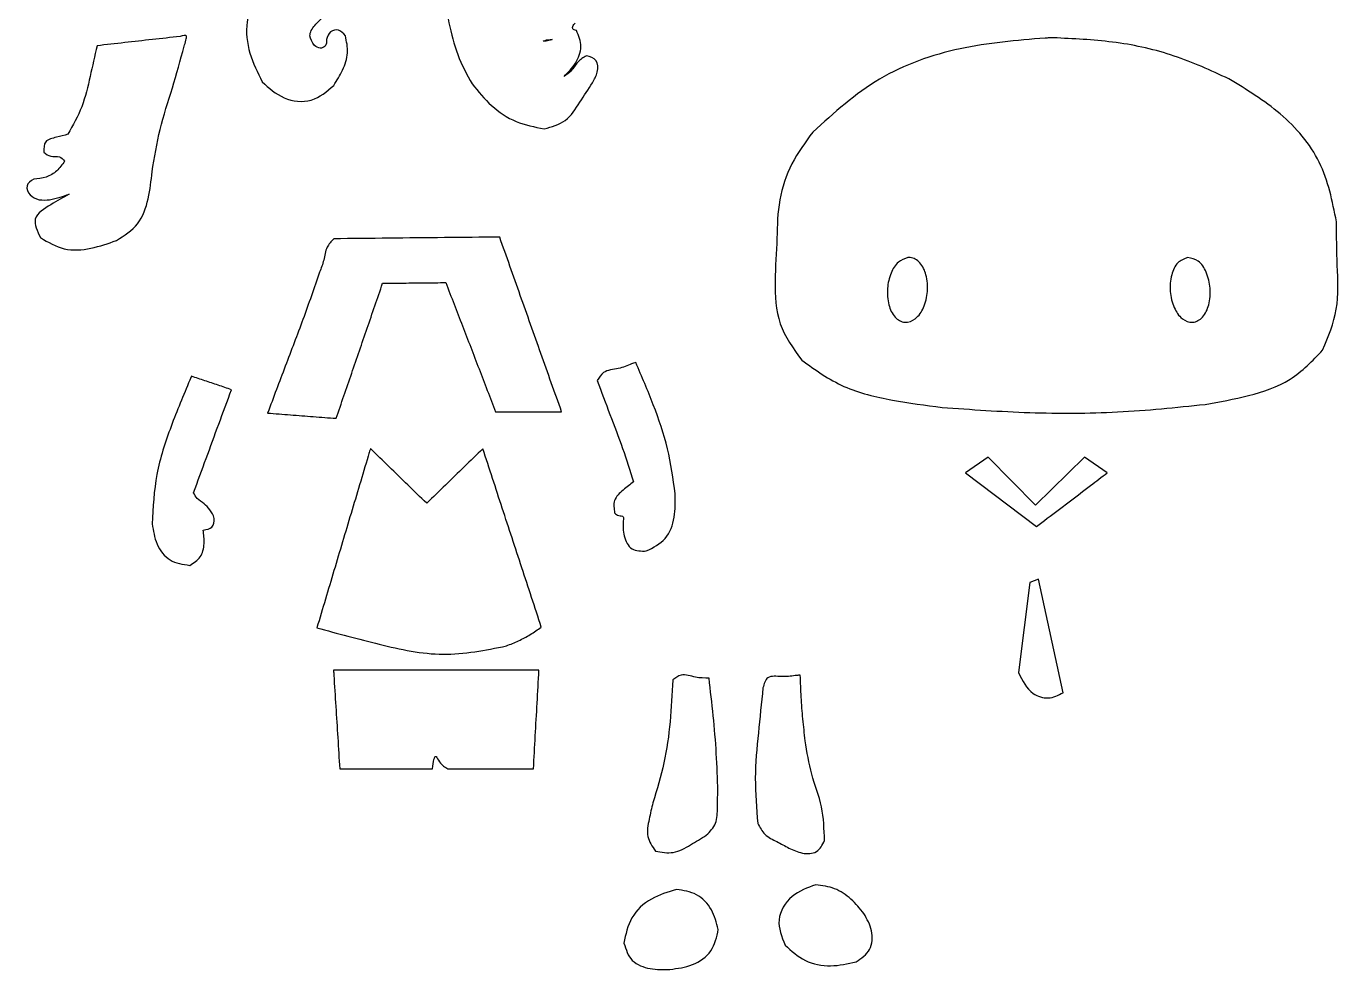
# Model space of a CAD drawing. Extents: x 16 to 583, y 119 to 726.
# Drawn here: x 16.1 to 454.5, y 119.4 to 434.5 of the extents above; entities that cross this region are included whole.
import ezdxf

# ---------------------------------------------------------------- set-up
doc = ezdxf.new("R2010")
doc.units = 0
doc.layers.add('Layer_1', color=7, linetype='CONTINUOUS')

msp = doc.modelspace()

# ---------------------------------------------------------------- linework, layer by layer
at = {"layer": 'Layer_1', "color": 7}
for points in [[(67.449535, 431.04902), (67.449535, 431.04902)], [(191.767391, 430.07402), (191.767391, 430.07402)], [(360.438823, 430.556204), (360.438823, 430.556164)], [(118.778103, 363.491884), (118.778103, 363.491884)], [(310.613823, 357.231164), (310.613823, 357.231164)], [(404.038823, 357.231164), (404.038823, 357.231164)], [(219.681679, 322.17402), (218.921359, 321.925188), (218.306679, 321.72402), (218.306679, 321.72402)], [(71.331678, 317.602596), (70.99643, 316.876228), (70.731678, 316.302596), (70.731678, 316.302596)], [(130.292391, 290.913308), (130.292391, 290.913308)], [(337.441263, 290.615188), (329.842871, 285.366548), (353.506439, 267.411356)], [(377.170007, 285.366548), (369.584383, 290.615188), (353.214543, 274.586508), (337.441263, 290.615188)], [(351.319343, 248.704548), (347.524703, 218.639364)], [(362.411351, 211.92578), (354.238287, 249.872132), (351.319343, 248.704548)], [(118.828103, 217.73474), (118.828103, 217.73474)], [(232.034887, 216.176948), (232.031687, 216.123988), (232.031679, 216.12402)], [(272.956679, 217.64902), (272.956679, 217.64902)], [(233.281679, 146.209732), (233.281679, 146.209732)], [(279.831679, 147.770452), (279.831679, 147.770452)]]:
    msp.add_lwpolyline(points, dxfattribs=at)
for points, knots in [([(93.003103, 445.756164), (91.660246, 442.525506), (88.959719, 436.028548), (90.225453, 425.255085), (93.332144, 419.029269), (94.878103, 415.931164)], [0, 0, 0, 0, 10.35517, 20.824579, 31.194886, 31.194886, 31.194886, 31.194886]), ([(155.074527, 446.281228), (155.793752, 442.71189), (157.23549, 435.556893), (159.754152, 424.834342), (163.251918, 418.400481), (164.992391, 415.19902)], [0, 0, 0, 0, 10.937908, 21.925827, 32.80858, 32.80858, 32.80858, 32.80858]), ([(112.378103, 428.081164), (111.63055, 429.133323), (110.07742, 431.319306), (112.373593, 434.972819), (114.228195, 436.629808), (115.153103, 437.456164)], [0, 0, 0, 0, 3.555346, 7.386649, 11.19823, 11.19823, 11.19823, 11.19823]), ([(199.892391, 433.09902), (199.358439, 433.189684), (198.53195, 433.33002), (198.631335, 434.687255), (199.136249, 435.207696), (199.467391, 435.54902)], [0, 0, 0, 0, 1.35001, 2.08964, 3.499078, 3.499078, 3.499078, 3.499078]), ([(67.449535, 431.04902), (64.368843, 430.70562), (58.207443, 430.018819), (48.963174, 429.008736), (42.804053, 428.302255), (39.724535, 427.94902)], [0, 0, 0, 0, 9.299315, 18.598683, 27.897798, 27.897798, 27.897798, 27.897798]), ([(68.825263, 427.784116), (69.024904, 428.411471), (69.351723, 429.438468), (69.947878, 431.804966), (68.39595, 431.335385), (67.449535, 431.04902)], [0, 0, 0, 0, 2.138369, 3.500567, 5.629685, 5.629685, 5.629685, 5.629685]), ([(116.403103, 430.031164), (116.397686, 429.215573), (116.388034, 427.762316), (114.09398, 426.79701), (112.987549, 427.625058), (112.378103, 428.081164)], [0, 0, 0, 0, 2.239427, 3.990311, 6.137393, 6.137393, 6.137393, 6.137393]), ([(122.678103, 431.306164), (122.012522, 432.090985), (120.724735, 433.609483), (117.292276, 432.920772), (116.705993, 431.015487), (116.403103, 430.031164)], [0, 0, 0, 0, 2.904418, 5.619561, 8.521508, 8.521508, 8.521508, 8.521508]), ([(118.828103, 414.731164), (119.864818, 416.389384), (121.951846, 419.727575), (123.923985, 425.499468), (123.089043, 429.390889), (122.678103, 431.306164)], [0, 0, 0, 0, 5.885051, 11.847297, 17.625885, 17.625885, 17.625885, 17.625885]), ([(191.767391, 430.07402), (191.330134, 429.894795), (190.527093, 429.565641), (188.143593, 429.334115), (189.331019, 429.706025), (189.867391, 429.87402)], [0, 0, 0, 0, 1.661426, 3.051276, 4.196303, 4.196303, 4.196303, 4.196303]), ([(189.867391, 429.87402), (190.082645, 429.897683), (190.513733, 429.945073), (191.14813, 430.001482), (191.565593, 430.050382), (191.767391, 430.07402)], [0, 0, 0, 0, 0.649642, 1.301029, 1.910534, 1.910534, 1.910534, 1.910534]), ([(195.767391, 417.72402), (197.111036, 419.095579), (199.815508, 421.856237), (202.09954, 427.643945), (200.61828, 431.30495), (199.892391, 433.09902)], [0, 0, 0, 0, 5.774066, 11.62197, 17.241633, 17.241633, 17.241633, 17.241633]), ([(356.488823, 430.531204), (346.947759, 429.736081), (327.87221, 428.146383), (300.156368, 418.479409), (285.926304, 405.563935), (278.838823, 399.131204)], [0, 0, 0, 0, 28.713071, 57.406348, 85.87827, 85.87827, 85.87827, 85.87827]), ([(360.438823, 430.556164), (359.999455, 430.558584), (359.121573, 430.56342), (357.804856, 430.552105), (356.927609, 430.538172), (356.488823, 430.531204)], [0, 0, 0, 0, 1.318109, 2.633658, 3.950185, 3.950185, 3.950185, 3.950185]), ([(417.763823, 416.931204), (411.76499, 419.679626), (399.747939, 425.185353), (380.261686, 429.558015), (367.048563, 430.223368), (360.438823, 430.556204)], [0, 0, 0, 0, 19.756305, 39.576452, 59.415677, 59.415677, 59.415677, 59.415677]), ([(39.724535, 427.94902), (38.957794, 424.551945), (37.421, 417.743117), (35.120201, 407.477355), (31.663005, 401.407425), (29.949535, 398.39902)], [0, 0, 0, 0, 10.464839, 20.974894, 31.302591, 31.302591, 31.302591, 31.302591]), ([(58.132239, 385.913556), (58.890957, 390.644235), (60.413233, 400.135765), (65.065287, 413.822456), (67.570934, 423.126503), (68.825263, 427.784116)], [0, 0, 0, 0, 14.346705, 28.784911, 43.257856, 43.257856, 43.257856, 43.257856]), ([(203.192391, 424.62402), (202.156614, 424.00134), (200.024105, 422.719336), (198.44542, 419.522309), (196.578239, 418.268502), (195.767391, 417.72402)], [0, 0, 0, 0, 3.561018, 7.3316, 10.225927, 10.225927, 10.225927, 10.225927]), ([(205.242391, 415.57402), (205.890022, 416.699631), (207.175486, 418.933824), (207.078992, 423.531247), (204.447523, 424.271122), (203.192391, 424.62402)], [0, 0, 0, 0, 3.951457, 7.843132, 11.392096, 11.392096, 11.392096, 11.392096]), ([(453.738823, 369.181204), (452.387917, 376.040015), (449.679772, 389.789794), (435.522003, 406.098825), (423.689032, 413.316863), (417.763823, 416.931204)], [0, 0, 0, 0, 20.664149, 41.42518, 62.247528, 62.247528, 62.247528, 62.247528]), ([(94.878103, 415.931164), (97.148589, 413.872406), (101.682983, 409.760855), (111.753527, 408.58476), (116.474923, 412.686717), (118.828103, 414.731164)], [0, 0, 0, 0, 9.096426, 18.166501, 27.178989, 27.178989, 27.178989, 27.178989]), ([(164.992391, 415.19902), (167.052984, 412.694799), (171.18549, 407.672598), (179.455417, 402.03937), (185.888096, 400.827624), (189.092391, 400.22402)], [0, 0, 0, 0, 9.717688, 19.488768, 29.186936, 29.186936, 29.186936, 29.186936]), ([(189.092391, 400.22402), (191.61408, 400.897278), (196.744082, 402.26692), (200.992639, 409.17661), (203.829715, 413.447434), (205.242391, 415.57402)], [0, 0, 0, 0, 7.546149, 15.351519, 23.092637, 23.092637, 23.092637, 23.092637]), ([(278.838823, 399.131204), (276.30063, 395.701565), (271.233527, 388.854833), (267.148662, 376.486684), (266.959026, 367.961251), (266.863823, 363.681204)], [0, 0, 0, 0, 12.746193, 25.445766, 38.249026, 38.249026, 38.249026, 38.249026]), ([(29.949535, 398.39902), (28.753685, 398.043932), (26.360666, 397.333366), (21.904334, 396.5639), (21.968763, 393.745291), (21.999536, 392.39902)], [0, 0, 0, 0, 3.889557, 7.7834, 11.343837, 11.343837, 11.343837, 11.343837]), ([(21.999536, 392.39902), (22.709553, 391.814343), (24.199288, 390.587592), (27.159567, 391.450846), (28.366331, 390.04513), (28.899535, 389.42402)], [0, 0, 0, 0, 2.631835, 5.522039, 7.80998, 7.80998, 7.80998, 7.80998]), ([(28.899535, 389.42402), (28.103062, 388.281127), (26.506561, 385.990241), (22.758778, 383.823047), (19.983196, 383.556765), (18.599536, 383.42402)], [0, 0, 0, 0, 4.146762, 8.312035, 12.452583, 12.452583, 12.452583, 12.452583]), ([(46.199535, 362.92402), (48.814489, 364.567834), (54.062326, 367.866733), (57.132463, 376.918906), (57.798165, 382.907999), (58.132239, 385.913556)], [0, 0, 0, 0, 9.005417, 18.07258, 27.206663, 27.206663, 27.206663, 27.206663]), ([(18.599536, 383.42402), (17.598763, 382.782077), (15.579185, 381.486625), (17.133258, 377.617298), (19.260077, 376.894349), (20.349536, 376.52402)], [0, 0, 0, 0, 3.171971, 6.401094, 9.792398, 9.792398, 9.792398, 9.792398]), ([(30.399535, 378.34902), (28.422218, 377.271836), (24.476698, 375.122433), (17.427184, 370.660363), (19.742272, 366.069667), (20.849536, 363.87402)], [0, 0, 0, 0, 7.062019, 14.091489, 20.535713, 20.535713, 20.535713, 20.535713]), ([(20.349536, 376.52402), (21.541591, 376.453593), (23.951139, 376.311237), (27.26072, 377.382714), (29.406434, 378.043287), (30.399535, 378.34902)], [0, 0, 0, 0, 3.550766, 7.17731, 10.301972, 10.301972, 10.301972, 10.301972]), ([(449.138823, 326.356204), (451.016701, 330.829295), (454.809479, 339.863658), (453.913359, 354.636231), (453.796918, 364.339837), (453.738823, 369.181204)], [0, 0, 0, 0, 14.35709, 28.997215, 43.574492, 43.574492, 43.574492, 43.574492]), ([(174.228103, 364.066884), (168.06696, 364.007812), (155.744644, 363.889668), (137.261442, 363.685342), (124.939213, 363.55637), (118.778103, 363.491884)], [0, 0, 0, 0, 18.484275, 36.968641, 55.452985, 55.452985, 55.452985, 55.452985]), ([(194.928103, 305.691884), (192.620158, 312.175152), (188.004255, 325.141726), (181.118893, 344.605255), (176.525031, 357.579678), (174.228103, 364.066884)], [0, 0, 0, 0, 20.645439, 41.290997, 61.936517, 61.936517, 61.936517, 61.936517]), ([(20.849536, 363.87402), (23.399584, 362.347338), (28.567703, 359.25325), (37.828485, 359.983904), (43.416112, 361.946414), (46.199535, 362.92402)], [0, 0, 0, 0, 8.720008, 17.672622, 26.558892, 26.558892, 26.558892, 26.558892]), ([(118.778103, 363.491884), (117.939677, 362.599192), (116.065559, 360.603774), (115.644029, 356.35278), (114.59795, 353.6566), (114.084535, 352.333316)], [0, 0, 0, 0, 3.584635, 8.012669, 12.28069, 12.28069, 12.28069, 12.28069]), ([(266.863823, 363.681204), (266.580455, 358.938748), (266.014331, 349.464086), (266.605497, 334.709006), (272.291136, 326.871971), (275.113823, 322.981204)], [0, 0, 0, 0, 14.343507, 28.656012, 42.767219, 42.767219, 42.767219, 42.767219]), ([(310.613823, 357.231164), (310.690851, 357.236288), (310.846259, 357.246625), (311.079956, 357.245237), (312.461899, 357.176931), (315.129442, 355.517157), (316.994058, 351.168102), (317.40715, 345.880815), (316.162456, 340.717425), (313.639125, 336.712422), (309.540499, 334.974075), (305.765726, 337.333421), (303.912117, 341.681515), (303.502704, 346.888463), (304.660817, 351.806835), (306.924099, 355.892548), (309.473808, 356.817571), (310.613823, 357.231164)], [0, 0, 0, 0, 0.231524, 0.467109, 0.700671, 4.379347, 8.941739, 14.489503, 20.044739, 24.622629, 28.308553, 31.990295, 36.563404, 42.117625, 47.348711, 51.724978, 55.264053, 55.264053, 55.264053, 55.264053]), ([(404.038823, 357.231164), (405.280878, 356.958497), (408.063338, 356.347666), (410.60081, 352.057176), (411.830104, 346.999451), (411.416271, 341.680572), (409.561692, 337.333947), (405.789383, 334.974155), (401.694131, 336.712842), (399.185383, 340.716313), (397.944544, 345.903468), (398.366119, 351.092014), (400.201698, 355.727239), (402.854608, 356.767022), (404.038823, 357.231164)], [0, 0, 0, 0, 3.677672, 8.238742, 13.786123, 19.340345, 23.913454, 27.595195, 31.275, 35.845797, 41.39947, 46.947234, 51.509626, 55.188302, 55.188302, 55.188302, 55.188302]), ([(114.084535, 352.333316), (112.26009, 347.076942), (108.606595, 336.550927), (102.584964, 320.953785), (98.663569, 310.512106), (96.703103, 305.291884)], [0, 0, 0, 0, 16.690694, 33.423517, 50.152379, 50.152379, 50.152379, 50.152379]), ([(119.603103, 303.541884), (121.335536, 308.550393), (124.800422, 318.567472), (129.955873, 333.607537), (133.404028, 343.630439), (135.128103, 348.641884)], [0, 0, 0, 0, 15.898997, 31.79819, 47.697346, 47.697346, 47.697346, 47.697346]), ([(135.128103, 348.641884), (137.472548, 348.666875), (142.161436, 348.716859), (149.19477, 348.791877), (153.883658, 348.841881), (156.228103, 348.866884)], [0, 0, 0, 0, 7.033734, 14.067466, 21.1012, 21.1012, 21.1012, 21.1012]), ([(156.228103, 348.866884), (158.077899, 344.069582), (161.777491, 334.474979), (167.323094, 320.081616), (171.026434, 310.48846), (172.878103, 305.691884)], [0, 0, 0, 0, 15.424741, 30.849483, 46.274217, 46.274217, 46.274217, 46.274217]), ([(409.863823, 308.181204), (414.715863, 309.056128), (424.420007, 310.805989), (438.861433, 315.521579), (445.729185, 322.761697), (449.138823, 326.356204)], [0, 0, 0, 0, 14.849736, 29.699663, 44.341418, 44.341418, 44.341418, 44.341418]), ([(218.306679, 321.72402), (216.872454, 321.114941), (213.893965, 319.850052), (209.010776, 319.707748), (207.457292, 317.17333), (206.834271, 316.156908)], [0, 0, 0, 0, 4.717395, 9.796724, 13.197752, 13.197752, 13.197752, 13.197752]), ([(232.856679, 278.29902), (232.154042, 283.367888), (230.746508, 293.521926), (225.734599, 308.090839), (221.697237, 317.484469), (219.681679, 322.17402)], [0, 0, 0, 0, 15.318383, 30.686027, 46.00621, 46.00621, 46.00621, 46.00621]), ([(275.113823, 322.981204), (279.6678, 319.724753), (288.816932, 313.182408), (305.402583, 309.379815), (316.461513, 307.913884), (321.988823, 307.181204)], [0, 0, 0, 0, 16.634484, 33.419373, 50.191182, 50.191182, 50.191182, 50.191182]), ([(70.731678, 316.302596), (68.580083, 311.185333), (64.272025, 300.939232), (58.979302, 284.984994), (58.447075, 273.836729), (58.181678, 268.277596)], [0, 0, 0, 0, 16.673262, 33.384239, 50.005521, 50.005521, 50.005521, 50.005521]), ([(84.656679, 313.102596), (83.177527, 313.606747), (80.219214, 314.615051), (75.778927, 316.119209), (72.814088, 317.108136), (71.331678, 317.602596)], [0, 0, 0, 0, 4.688127, 9.376284, 14.064375, 14.064375, 14.064375, 14.064375]), ([(206.834271, 316.156908), (208.229532, 312.387608), (211.027011, 304.830216), (215.371709, 293.659094), (217.773413, 286.065307), (218.956679, 282.32402)], [0, 0, 0, 0, 12.058371, 24.176857, 35.945512, 35.945512, 35.945512, 35.945512]), ([(71.982014, 278.703724), (73.383063, 282.529115), (76.185279, 290.180221), (80.402405, 301.649402), (83.238873, 309.285632), (84.656679, 313.102596)], [0, 0, 0, 0, 12.221662, 24.444359, 36.65969, 36.65969, 36.65969, 36.65969]), ([(321.988823, 307.181204), (331.748243, 306.494104), (351.274024, 305.119415), (380.669095, 305.194486), (400.138165, 307.186237), (409.863823, 308.181204)], [0, 0, 0, 0, 29.347965, 58.716807, 88.03213, 88.03213, 88.03213, 88.03213]), ([(96.703103, 305.291884), (99.247142, 305.092223), (104.335236, 304.692902), (111.970253, 304.131694), (117.058824, 303.738487), (119.603103, 303.541884)], [0, 0, 0, 0, 7.655573, 15.311197, 22.966783, 22.966783, 22.966783, 22.966783]), ([(130.292391, 290.913308), (128.389822, 284.5438), (124.584685, 271.804784), (118.880743, 252.695139), (115.071841, 239.957251), (113.167391, 233.588308)], [0, 0, 0, 0, 19.942758, 39.885515, 59.828265, 59.828265, 59.828265, 59.828265]), ([(131.042391, 293.438308), (130.959057, 293.157752), (130.792391, 292.596641), (130.542391, 291.754974), (130.375724, 291.193863), (130.292391, 290.913308)], [0, 0, 0, 0, 0.87801, 1.756022, 2.634032, 2.634032, 2.634032, 2.634032]), ([(149.842391, 275.213308), (147.754026, 277.238851), (143.577293, 281.28994), (137.319855, 287.374462), (133.134877, 291.417028), (131.042391, 293.438308)], [0, 0, 0, 0, 8.727936, 17.45588, 26.183796, 26.183796, 26.183796, 26.183796]), ([(168.592391, 293.388308), (166.505144, 291.372914), (162.330642, 287.342117), (156.090759, 281.273344), (151.925179, 277.233319), (149.842391, 275.213308)], [0, 0, 0, 0, 8.704342, 17.408723, 26.113095, 26.113095, 26.113095, 26.113095]), ([(188.142391, 233.813308), (185.968232, 240.432113), (181.619913, 253.669731), (175.113209, 273.531333), (170.765997, 286.769317), (168.592391, 293.388308)], [0, 0, 0, 0, 20.900238, 41.800495, 62.700744, 62.700744, 62.700744, 62.700744]), ([(353.506439, 267.411356), (355.947447, 269.240952), (362.009816, 273.784849), (369.87632, 279.798208), (375.321746, 283.955499), (377.170007, 285.366548)], [0, 0, 0, 0, 9.151655, 22.728602, 29.70458, 29.70458, 29.70458, 29.70458]), ([(218.956679, 282.32402), (217.802217, 281.449421), (215.470012, 279.682586), (211.965037, 276.41981), (212.41595, 273.395793), (212.631679, 271.94902)], [0, 0, 0, 0, 4.426635, 8.942533, 13.08487, 13.08487, 13.08487, 13.08487]), ([(77.406678, 273.002596), (76.804444, 273.715241), (75.58736, 275.15546), (73.162122, 276.456733), (72.347138, 278.008507), (71.982014, 278.703724)], [0, 0, 0, 0, 2.787374, 5.633142, 7.942883, 7.942883, 7.942883, 7.942883]), ([(223.206679, 259.24902), (225.553987, 260.402817), (230.292316, 262.731898), (232.991458, 270.581326), (232.901754, 275.717967), (232.856679, 278.29902)], [0, 0, 0, 0, 7.56767, 15.276267, 23.061678, 23.061678, 23.061678, 23.061678]), ([(75.206678, 266.252596), (76.32569, 266.398505), (78.534109, 266.686463), (79.279574, 270.414288), (78.0445, 272.121138), (77.406678, 273.002596)], [0, 0, 0, 0, 3.079108, 6.07675, 9.278013, 9.278013, 9.278013, 9.278013]), ([(212.631679, 271.94902), (213.042485, 271.582984), (213.82434, 270.886336), (215.82666, 271.015858), (215.60986, 269.86957), (215.506679, 269.32402)], [0, 0, 0, 0, 1.656453, 3.152599, 4.511302, 4.511302, 4.511302, 4.511302]), ([(58.181678, 268.277596), (58.519393, 265.995486), (59.192607, 261.446228), (63.711334, 255.463513), (68.365625, 254.788496), (70.681678, 254.452596)], [0, 0, 0, 0, 6.898803, 13.752377, 20.540922, 20.540922, 20.540922, 20.540922]), ([(215.506679, 269.32402), (215.451273, 267.649552), (215.341022, 264.317596), (217.934128, 259.144342), (221.474291, 259.214626), (223.206679, 259.24902)], [0, 0, 0, 0, 5.075838, 10.100209, 14.915059, 14.915059, 14.915059, 14.915059]), ([(70.681678, 254.452596), (71.99793, 255.266185), (74.67332, 256.91987), (75.774456, 261.726337), (75.395256, 264.749279), (75.206678, 266.252596)], [0, 0, 0, 0, 4.474745, 9.095282, 13.666237, 13.666237, 13.666237, 13.666237]), ([(113.167391, 233.588308), (120.079735, 231.712247), (133.903712, 227.960319), (155.258009, 223.271295), (169.435255, 226.13688), (176.492391, 227.563308)], [0, 0, 0, 0, 21.557269, 43.112319, 64.476725, 64.476725, 64.476725, 64.476725]), ([(176.492391, 227.563308), (177.860522, 228.103924), (180.597156, 229.185305), (184.497637, 231.293126), (186.925061, 232.97158), (188.142391, 233.813308)], [0, 0, 0, 0, 4.410649, 8.822499, 13.260726, 13.260726, 13.260726, 13.260726]), ([(118.728103, 219.43474), (118.739218, 219.245851), (118.761448, 218.868074), (118.794758, 218.301406), (118.816988, 217.923628), (118.828103, 217.73474)], [0, 0, 0, 0, 0.567646, 1.135293, 1.702939, 1.702939, 1.702939, 1.702939]), ([(185.528103, 186.50974), (185.727385, 190.168262), (186.12595, 197.485315), (186.736779, 208.460181), (187.147662, 215.776555), (187.353103, 219.43474)], [0, 0, 0, 0, 10.991837, 21.983699, 32.975546, 32.975546, 32.975546, 32.975546]), ([(118.828103, 217.73474), (119.047294, 214.265279), (119.485675, 207.326356), (120.138356, 196.917665), (120.581521, 189.979047), (120.803103, 186.50974)], [0, 0, 0, 0, 10.429133, 20.858271, 31.287399, 31.287399, 31.287399, 31.287399]), ([(232.031679, 216.12402), (231.804875, 211.495466), (231.351773, 202.248691), (229.462446, 188.456445), (226.753111, 179.614922), (225.400551, 175.201036)], [0, 0, 0, 0, 13.903953, 27.776867, 41.606695, 41.606695, 41.606695, 41.606695]), ([(244.156679, 216.79902), (242.669821, 216.802394), (239.584071, 216.809396), (235.226601, 218.583871), (232.949707, 216.866829), (232.034887, 216.176948)], [0, 0, 0, 0, 4.505613, 9.350723, 12.604883, 12.604883, 12.604883, 12.604883]), ([(247.106679, 178.97402), (246.975689, 183.19045), (246.713683, 191.624191), (245.618734, 204.234256), (244.643912, 212.611782), (244.156679, 216.79902)], [0, 0, 0, 0, 12.653251, 25.309148, 37.955831, 37.955831, 37.955831, 37.955831]), ([(272.956679, 217.64902), (271.491162, 217.442643), (268.573035, 217.031707), (263.414686, 217.920554), (262.548686, 214.894023), (262.156679, 213.52402)], [0, 0, 0, 0, 4.596018, 9.151561, 12.919148, 12.919148, 12.919148, 12.919148]), ([(274.631679, 217.77402), (274.445568, 217.760128), (274.073346, 217.732344), (273.515012, 217.690682), (273.14279, 217.662907), (272.956679, 217.64902)], [0, 0, 0, 0, 0.559887, 1.119772, 1.679658, 1.679658, 1.679658, 1.679658]), ([(276.301927, 195.892132), (276.027741, 198.308516), (275.478033, 203.153061), (274.901797, 210.450455), (274.7217, 215.333339), (274.631679, 217.77402)], [0, 0, 0, 0, 7.295455, 14.626463, 21.952908, 21.952908, 21.952908, 21.952908]), ([(347.524703, 218.639364), (348.827656, 215.984732), (350.922724, 211.716246), (357.588893, 209.443249), (360.796327, 211.094389), (362.411351, 211.92578)], [0, 0, 0, 0, 8.538384, 13.729205, 18.993735, 18.993735, 18.993735, 18.993735]), ([(262.156679, 213.52402), (261.652944, 208.511661), (260.644212, 198.474386), (259.158762, 183.380063), (260.024849, 173.316637), (260.456679, 168.29902)], [0, 0, 0, 0, 15.122373, 30.282632, 45.35819, 45.35819, 45.35819, 45.35819]), ([(282.731679, 162.57402), (282.611443, 166.353569), (282.369233, 173.967266), (278.049939, 184.619173), (276.883756, 192.139909), (276.301927, 195.892132)], [0, 0, 0, 0, 11.25613, 22.674864, 34.044239, 34.044239, 34.044239, 34.044239]), ([(151.778103, 186.50974), (152.089759, 188.7875), (152.555652, 192.192507), (154.318202, 187.971277), (155.93261, 187.075791), (156.953103, 186.50974)], [0, 0, 0, 0, 4.285614, 6.406532, 10.050787, 10.050787, 10.050787, 10.050787]), ([(243.256679, 164.32402), (244.475446, 165.579771), (246.993022, 168.173746), (246.904904, 173.718625), (247.039806, 177.232272), (247.106679, 178.97402)], [0, 0, 0, 0, 5.048891, 10.429368, 15.718288, 15.718288, 15.718288, 15.718288]), ([(225.400551, 175.201036), (224.978092, 173.383132), (224.124019, 169.707928), (222.982592, 163.827338), (225.18704, 160.610089), (226.256679, 159.04902)], [0, 0, 0, 0, 5.66808, 11.458993, 16.917346, 16.917346, 16.917346, 16.917346]), ([(260.456679, 168.29902), (261.15042, 166.954095), (262.571309, 164.199479), (266.863548, 162.234384), (269.531263, 160.774395), (270.856679, 160.04902)], [0, 0, 0, 0, 4.413415, 9.039361, 13.607122, 13.607122, 13.607122, 13.607122]), ([(226.256679, 159.04902), (228.280406, 158.66943), (232.428273, 157.891415), (238.018097, 161.105761), (241.520981, 163.257715), (243.256679, 164.32402)], [0, 0, 0, 0, 5.985658, 12.268309, 18.439013, 18.439013, 18.439013, 18.439013]), ([(270.856679, 160.04902), (272.290891, 159.377393), (275.12384, 158.050753), (280.517748, 158.119565), (281.999028, 161.099918), (282.731679, 162.57402)], [0, 0, 0, 0, 4.805541, 9.492214, 14.078858, 14.078858, 14.078858, 14.078858]), ([(233.281679, 146.209732), (230.400905, 145.367253), (224.604571, 143.672122), (217.552957, 137.186672), (216.334048, 131.212225), (215.731679, 128.259732)], [0, 0, 0, 0, 8.962635, 18.033496, 26.895855, 26.895855, 26.895855, 26.895855]), ([(247.256679, 132.884732), (246.669756, 135.139576), (245.483326, 139.697608), (240.316002, 145.178036), (235.601915, 145.869432), (233.281679, 146.209732)], [0, 0, 0, 0, 6.947869, 14.044698, 20.92329, 20.92329, 20.92329, 20.92329]), ([(279.831679, 147.770452), (277.020624, 146.780265), (271.367273, 144.788888), (266.111334, 136.14472), (268.437387, 130.464709), (269.581679, 127.670452)], [0, 0, 0, 0, 8.825598, 17.749279, 26.390025, 26.390025, 26.390025, 26.390025]), ([(295.881679, 138.170452), (294.524912, 139.838804), (291.798526, 143.19131), (286.289658, 146.964018), (281.970614, 147.503354), (279.831679, 147.770452)], [0, 0, 0, 0, 6.450855, 12.962812, 19.351785, 19.351785, 19.351785, 19.351785]), ([(293.256679, 122.020452), (295.039154, 123.232704), (298.617846, 125.666554), (299.037926, 132.690328), (296.940236, 136.332501), (295.881679, 138.170452)], [0, 0, 0, 0, 6.16684, 12.381219, 18.711766, 18.711766, 18.711766, 18.711766]), ([(231.106679, 119.509732), (233.651746, 119.857477), (238.732289, 120.551658), (245.622783, 125.209775), (246.714804, 130.339366), (247.256679, 132.884732)], [0, 0, 0, 0, 7.699036, 15.369062, 22.923753, 22.923753, 22.923753, 22.923753]), ([(215.731679, 128.259732), (216.418446, 126.136653), (217.81098, 121.831762), (224.566606, 119.371661), (228.918101, 119.463527), (231.106679, 119.509732)], [0, 0, 0, 0, 6.369888, 12.915995, 19.539763, 19.539763, 19.539763, 19.539763]), ([(269.581679, 127.670452), (271.695731, 125.719097), (275.962215, 121.780962), (284.846911, 120.1608), (290.46268, 121.402615), (293.256679, 122.020452)], [0, 0, 0, 0, 8.491252, 17.136662, 25.696983, 25.696983, 25.696983, 25.696983])]:
    msp.add_open_spline(points, degree=3, knots=knots, dxfattribs=at)
for points in [[(172.878103, 305.691884), (175.328103, 305.691884), (180.228103, 305.691884), (187.578103, 305.691884), (192.478103, 305.691884), (194.928103, 305.691884)], [(187.353103, 219.43474), (179.728103, 219.43474), (164.478103, 219.43474), (141.603103, 219.43474), (126.353103, 219.43474), (118.728103, 219.43474)], [(120.803103, 186.50974), (124.24477, 186.50974), (131.128103, 186.50974), (141.453103, 186.50974), (148.336436, 186.50974), (151.778103, 186.50974)], [(156.953103, 186.50974), (160.128103, 186.50974), (166.478103, 186.50974), (176.003103, 186.50974), (182.353103, 186.50974), (185.528103, 186.50974)]]:
    msp.add_open_spline(points, degree=3, dxfattribs=at)

doc.saveas('drawing.dxf')
